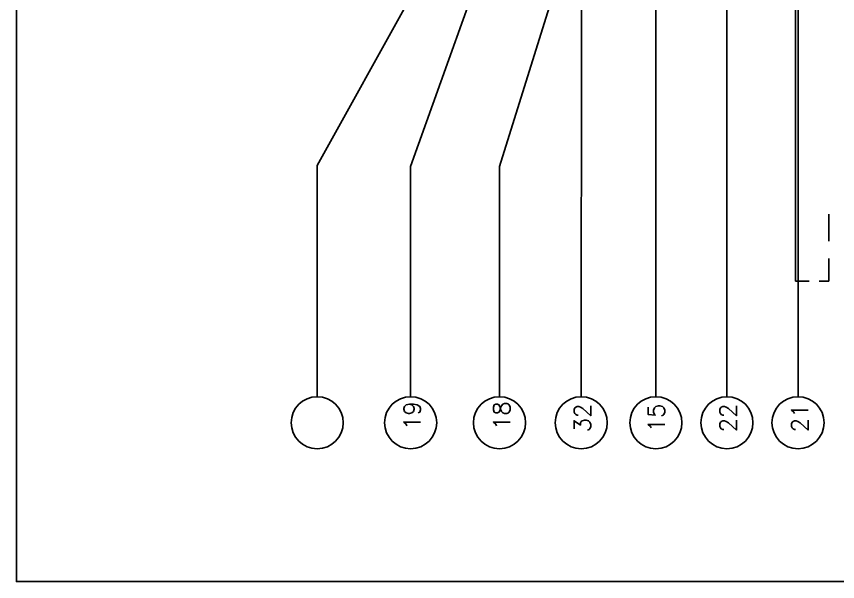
# Model space of a CAD drawing. Extents: x 0 to 0.148, y 0 to 0.197.
# Drawn here: x 0 to 0.0787, y 0 to 0.0542 of the extents above; entities that cross this region are included whole.
import ezdxf

# ---------------------------------------------------------------- set-up
doc = ezdxf.new("R2010")
doc.units = 0
doc.header["$LTSCALE"] = 0.2
doc.header["$MEASUREMENT"] = 0
doc.linetypes.add('TRACEJP', pattern=[0.30000000000000004, 0.2, -0.1])
doc.layers.get('0').update_dxf_attribs({"linetype": 'CONTINUOUS'})
doc.layers.add('LCHAMADA', color=7, linetype='CONTINUOUS')
doc.layers.add('R-80', color=7, linetype='CONTINUOUS')
doc.styles.add('R80', font='txt', dxfattribs={"height": 0.04, "bigfont": 'RHENO'})

msp = doc.modelspace()

# ---------------------------------------------------------------- linework, layer by layer
at = {"linetype": 'TRACEJP'}
for p, q in [((0.07468000926842236, 0.05559470634028336), (0.07468000926842236, 0.02879470634028343)), ((0.07788000926842235, 0.03519470634028345), (0.07788000926842235, 0.0326096317444383)), ((0.07788000926842235, 0.03095788205190536), (0.07788000926842235, 0.02879470634028336)), ((0.0760090292915322, 0.02879470634028343), (0.07468000926842236, 0.02879470634028343)), ((0.07788000926842235, 0.02879470634028336), (0.07695224976564168, 0.02879470634028336))]:
    msp.add_line(p, q, dxfattribs=at)
msp.add_lwpolyline([(0, 0.1968521741487579), (0, 0), (0.1475938476911118, 0), (0.1475938476911118, 0.1968521741487579)], close=True)
at = {"layer": 'LCHAMADA'}
for p, q in [((0.07493194573273045, 0.01772031465927185), (0.07493194573273045, 0.1156859720952441)), ((0.06811757860022208, 0.01772031465927185), (0.06811757860022208, 0.0993204520679439)), ((0.06130321010295463, 0.01772031465927185), (0.06130321010295463, 0.09659286476556744)), ((0.03779364236987459, 0.03976853734419122), (0.04752726609608804, 0.06713944314989845)), ((0.02883554642218587, 0.03987545454928718), (0.04325344650355517, 0.06585643195504871)), ((0.04631160213848447, 0.03976853734419122), (0.05319007678324225, 0.061793563013568)), ((0.05414812471617782, 0.01772031465927185), (0.05415841058932264, 0.05888947081785581)), ((0.02883554642218587, 0.01772031465927185), (0.02883554642218587, 0.03987545454928718)), ((0.03779364236987459, 0.01772031465927185), (0.03779364236987459, 0.03976853734419122)), ((0.04631160213848447, 0.01772031465927185), (0.04631160213848447, 0.03976853734419122))]:
    msp.add_line(p, q, dxfattribs=at)
for centre in [(0.02883554642218587, 0.0152236930215254), (0.03779364236987459, 0.0152236930215254), (0.04631160213848447, 0.0152236930215254), (0.05414812471617782, 0.0152236930215254), (0.06130321010295463, 0.0152236930215254), (0.06811757860022208, 0.0152236930215254), (0.07493194573273045, 0.0152236930215254)]:
    msp.add_circle(centre, 0.002496621637746443, dxfattribs=at)

# ---------------------------------------------------------------- texts
at = {"layer": 'R-80', "style": 'R80'}
for s, p in [('19', (0.03873802428742039, 0.01452437523915221)), ('18', (0.04733005294505406, 0.01452437523915221)), ('32', (0.05506287907811411, 0.01430942935658066)), ('15', (0.06215130280595933, 0.01430942935658066)), ('22', (0.0690249264144458, 0.01430942935658066)), ('21', (0.07589854934055272, 0.01430942935658066))]:
    msp.add_text(s, height=0.0016, rotation=90, dxfattribs=at).set_placement(p)

doc.saveas('drawing.dxf')
